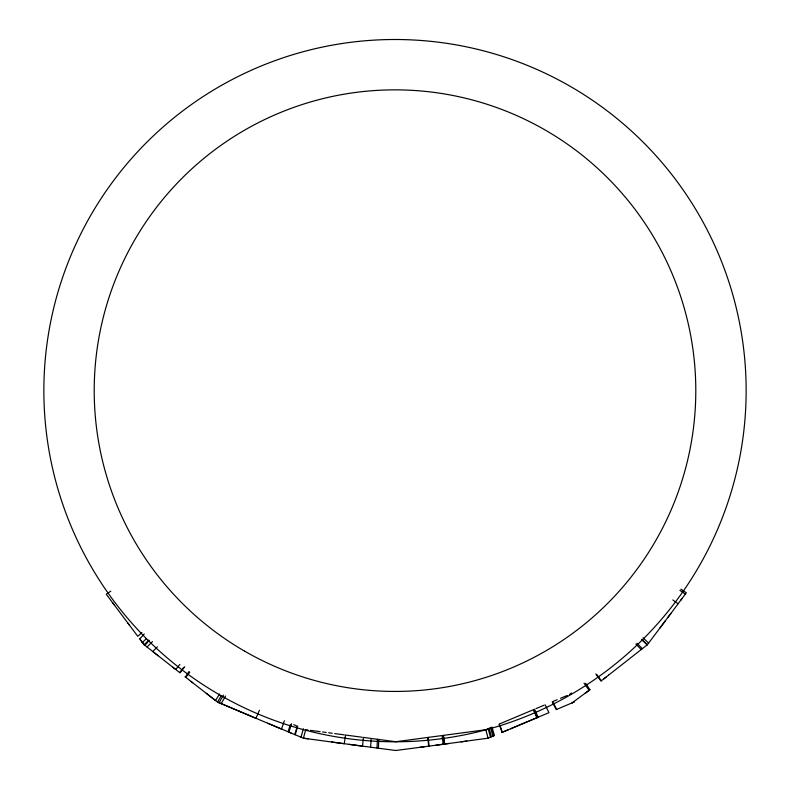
<?xml version="1.0" encoding="UTF-8"?>
<svg xmlns="http://www.w3.org/2000/svg" width="790" height="790" viewBox="0 0 790 790"><rect width="100%" height="100%" fill="white"/><g stroke="black" fill="none" stroke-linecap="round" stroke-linejoin="round"><path stroke-width="1.19" d="M424.368 746.748L395.76 750.5L378.39 748.229L378.825 739.48M377.472 739.292L376.998 748.051L378.39 748.229M370.599 747.202L371.231 738.462L363.361 737.406L362.521 746.135L333.647 742.284M301.01 737.179L303.37 728.736M295.193 734.749L297.702 726.356M294.788 734.582L297.317 726.188M288.923 732.133L291.589 723.778M288.054 731.767L290.414 724.47M281.497 729.022L284.361 720.737M259.446 710.269L255.94 718.308L217.536 702.073L206.259 693.314M221.19 703.623L225.545 696.02M219.037 702.715L223.442 695.131M221.417 695.457L217.536 702.073L240.328 711.721M219.502 693.966L215.571 700.552L190.904 681.355M680.545 600.509L686.322 592.786L680.852 589.123M667.906 617.415L682.017 598.543M659.956 628.011L670.848 613.475M665.387 620.762L647.188 644.986L641.579 639.614M185.808 677.386L189.758 672.132M185.393 677.06L188.968 671.51M184.722 666.8L179.982 672.833L172.822 667.234M179.636 672.567L183.705 667.402M175.736 669.515L179.883 664.41M157.378 646.812L152.826 651.553L175.183 669.081M147.029 647L152.46 641.579M144.916 645.341L149.241 640.443M146.367 638.656L142.427 642.458L144.126 644.719L148.816 640.117M139.761 638.913L144.234 633.995M141.835 632.612L137.806 636.325L127.526 622.629M608.448 675.243L647.395 644.719L641.914 639.347M569.541 694.509L571.476 692.998M603.945 678.758L608.517 675.183M606.532 676.744L600.993 681.059L595.848 673.969M585.192 693.363L589.913 689.69L585.667 683.301M572.148 702.853L589.913 689.69M110.807 591.147L106.265 594.218L114.53 605.278M572.315 702.784L574.3 701.826M573.984 702.073L556.2 709.608L552.19 701.816M444.276 744.101L443.062 735.421L485.801 729.723L491.992 727.116L494.451 735.53L488.101 738.176L461.113 741.84M499.478 723.966L533.388 709.716L536.933 717.735M536.045 708.6L543.984 705.263M557.128 699.733L552.605 701.639L556.723 709.381M560.515 698.311L567.289 695.467M510.557 728.805L548.961 712.659L545.12 704.779M501.709 732.498L508.306 729.743M436.06 745.197L466.86 741.069M419.589 747.38L448.769 743.499M349.16 744.358L376.761 748.012M308.13 730.039L305.71 729.723L303.409 738.176L308.248 738.838M310.539 730.365L320.197 731.649M322.606 731.975L326.231 732.458M328.64 732.774L332.264 733.258M334.674 733.584L344.331 734.868M362.166 737.248L345.536 735.036L344.243 743.706L303.409 738.176L290.295 732.705M372.041 738.571L395.76 741.731L442.015 735.559L443.21 744.249M331.741 742.027L332.778 742.165M267.711 723.245L276.559 726.958M276.066 726.751L291.115 733.051M293.732 724.687L296.833 725.99M239.123 711.207L282.188 729.318M679.923 590.377L685.365 594.06M672.784 599.926L678.096 603.787M184.998 676.744L192.711 682.767M158.089 655.69L143.997 644.62L141.578 641.332M643.08 637.787L648.59 643.119M636.957 643.218L642.339 648.689M635.881 644.067L641.243 649.548M140.709 640.177L144.126 644.719M139.445 638.498L142.141 642.082M112.881 603.076L129.55 625.325M596.835 674.581L601.358 680.783M584.047 683.182L589.103 690.322M537.19 717.626L533.635 709.608L534.563 709.223L538.138 717.221L502.134 732.32L499.053 724.144M500.228 726.02L501.917 731.234M491.103 727.491L493.543 735.915M490.6 727.699L493.019 736.122M489.079 728.341L491.469 736.774M488.161 728.726L490.521 737.169M485.801 729.723L488.101 738.176M443.496 735.362L444.731 744.042M428.219 737.406L429.059 746.125M427.795 737.455L428.624 746.185M219.432 694.746A351.145 351.145 0 0 0 746.145 390.645A351.145 351.145 0 0 0 219.432 86.544A351.145 351.145 0 0 0 219.432 694.746M244.604 651.138A300.793 300.793 0 0 0 695.793 390.645A300.793 300.793 0 0 0 244.604 130.153A300.793 300.793 0 0 0 244.604 651.138"/></g></svg>
